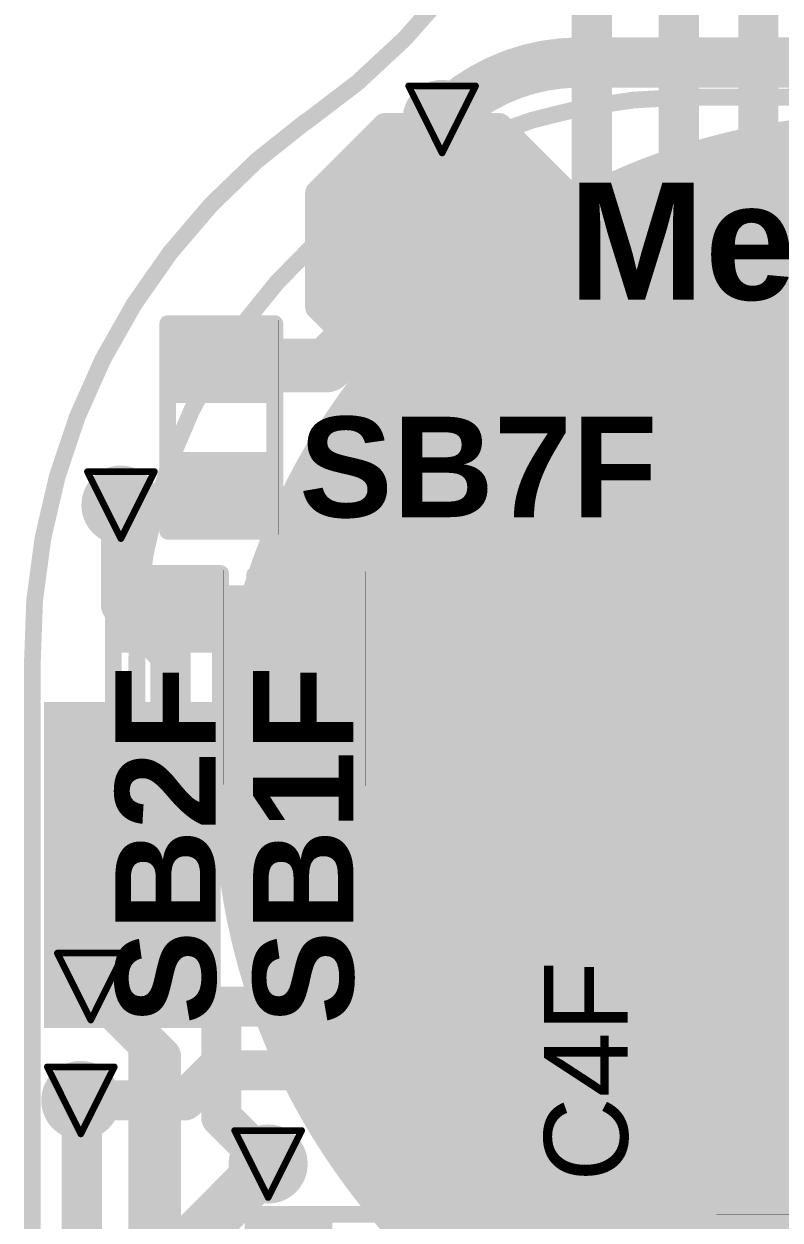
# Model space of a CAD drawing. Header units: inches. Extents: x -3.9 to 9.5, y -7 to 2.6.
# Drawn here: x 2.6662 to 2.8922, y -4.5895 to -4.2323 of the extents above; entities that cross this region are included whole.
import ezdxf

# ---------------------------------------------------------------- set-up
doc = ezdxf.new("R2010")
doc.units = ezdxf.units.IN
doc.header["$MEASUREMENT"] = 0
for name, color, linetype in [('Board Outline', 216, 'Continuous'), ('Bottom Layer', 5, 'Continuous'), ('Bottom Overlay', 54, 'Continuous'), ('Bottom Paste', 16, 'Continuous'), ('Bottom Solder', 6, 'Continuous'), ('Drill Drawing', 1, 'Continuous'), ('Top Layer', 1, 'Continuous'), ('Top Overlay', 2, 'Continuous'), ('Top Paste', 8, 'Continuous'), ('Top Solder', 216, 'Continuous'), ('Via Holes', 16, 'Continuous')]:
    doc.layers.add(name, color=color, linetype=linetype)
doc.styles.add('Arial', font='', dxfattribs={"height": 0.2})
doc.styles.add('Arial_Bold', font='', dxfattribs={"height": 0.2})
doc.styles.get('Arial').set_extended_font_data('Arial')
doc.styles.get('Arial_Bold').set_extended_font_data('Arial', bold=True)

# ---------------------------------------------------------------- blocks, each defined once
blk = doc.blocks.new('S______B______0402_57')
at = {"layer": 'Top Layer'}
for points in [[(-0.0275, -0.0125), (-0.0275, 0.0125), (-0.0095, 0.0125), (-0.0095, -0.0125)], [(0.0095, -0.0125), (0.0095, 0.0125), (0.0275, 0.0125), (0.0275, -0.0125)]]:
    blk.add_hatch(color=1, dxfattribs=at).paths.add_polyline_path(points)
at = {"layer": 'Top Paste'}
for points in [[(-0.0275, -0.0125), (-0.0275, 0.0125), (-0.0095, 0.0125), (-0.0095, -0.0125)], [(0.0095, -0.0125), (0.0095, 0.0125), (0.0275, 0.0125), (0.0275, -0.0125)]]:
    blk.add_hatch(color=8, dxfattribs=at).paths.add_polyline_path(points)
at = {"layer": 'Top Solder'}
for points in [[(-0.02967, -0.01467), (-0.02967, 0.01467), (-0.00733, 0.01467), (-0.00733, -0.01467)], [(0.00733, -0.01467), (0.00733, 0.01467), (0.02967, 0.01467), (0.02967, -0.01467)]]:
    blk.add_hatch(color=216, dxfattribs=at).paths.add_polyline_path(points)
at = {"layer": 'Top Overlay'}
for points, const_width in [([(-0.031, 0.016), (-0.031, -0.016)], 0.005), ([(-0.031, 0.016), (0.031, 0.016)], 0.005), ([(0.031, 0.016), (0.031, -0.016)], 0.005), ([(-0.031, -0.016), (0.031, -0.016)], 0.005), ([(-0.032, -0.017), (0.032, -0.017)], 0.000127)]:
    blk.add_lwpolyline(points, dxfattribs=dict(at, const_width=const_width))
for points, const_width in [([(-0.03225, 0.016, 1), (-0.02975, 0.016, 1)], 0.0025), ([(-0.03225, 0.016, 1), (-0.02975, 0.016, 1)], 0.0025), ([(0.02975, 0.016, 1), (0.03225, 0.016, 1)], 0.0025), ([(0.02975, 0.016, 1), (0.03225, 0.016, 1)], 0.0025), ([(-0.03225, -0.016, 1), (-0.02975, -0.016, 1)], 0.0025), ([(-0.03225, -0.016, 1), (-0.02975, -0.016, 1)], 0.0025), ([(0.02975, -0.016, 1), (0.03225, -0.016, 1)], 0.0025), ([(0.02975, -0.016, 1), (0.03225, -0.016, 1)], 0.0025), ([(-0.03203, -0.017, 1), (-0.03197, -0.017, 1)], 0.0000635), ([(0.03197, -0.017, 1), (0.03203, -0.017, 1)], 0.0000635)]:
    blk.add_lwpolyline(points, format="xyb", close=True, dxfattribs=dict(at, const_width=const_width))
blk = doc.blocks.new('S______B______0402_92')
at = {"layer": 'Top Layer'}
for points in [[(-0.0275, -0.0125), (-0.0275, 0.0125), (-0.0095, 0.0125), (-0.0095, -0.0125)], [(0.0095, -0.0125), (0.0095, 0.0125), (0.0275, 0.0125), (0.0275, -0.0125)]]:
    blk.add_hatch(color=1, dxfattribs=at).paths.add_polyline_path(points)
at = {"layer": 'Top Paste'}
for points in [[(-0.0275, -0.0125), (-0.0275, 0.0125), (-0.0095, 0.0125), (-0.0095, -0.0125)], [(0.0095, -0.0125), (0.0095, 0.0125), (0.0275, 0.0125), (0.0275, -0.0125)]]:
    blk.add_hatch(color=8, dxfattribs=at).paths.add_polyline_path(points)
at = {"layer": 'Top Solder'}
for points in [[(-0.02967, -0.01467), (-0.02967, 0.01467), (-0.00733, 0.01467), (-0.00733, -0.01467)], [(0.00733, -0.01467), (0.00733, 0.01467), (0.02967, 0.01467), (0.02967, -0.01467)]]:
    blk.add_hatch(color=216, dxfattribs=at).paths.add_polyline_path(points)
at = {"layer": 'Top Overlay'}
for points, const_width in [([(-0.031, 0.016), (-0.031, -0.016)], 0.005), ([(-0.031, 0.016), (0.031, 0.016)], 0.005), ([(0.031, 0.016), (0.031, -0.016)], 0.005), ([(-0.031, -0.016), (0.031, -0.016)], 0.005), ([(-0.032, -0.017), (0.032, -0.017)], 0.000127)]:
    blk.add_lwpolyline(points, dxfattribs=dict(at, const_width=const_width))
for points, const_width in [([(-0.03225, 0.016, 1), (-0.02975, 0.016, 1)], 0.0025), ([(-0.03225, 0.016, 1), (-0.02975, 0.016, 1)], 0.0025), ([(0.02975, 0.016, 1), (0.03225, 0.016, 1)], 0.0025), ([(0.02975, 0.016, 1), (0.03225, 0.016, 1)], 0.0025), ([(-0.03225, -0.016, 1), (-0.02975, -0.016, 1)], 0.0025), ([(-0.03225, -0.016, 1), (-0.02975, -0.016, 1)], 0.0025), ([(0.02975, -0.016, 1), (0.03225, -0.016, 1)], 0.0025), ([(0.02975, -0.016, 1), (0.03225, -0.016, 1)], 0.0025), ([(-0.03203, -0.017, 1), (-0.03197, -0.017, 1)], 0.0000635), ([(0.03197, -0.017, 1), (0.03203, -0.017, 1)], 0.0000635)]:
    blk.add_lwpolyline(points, format="xyb", close=True, dxfattribs=dict(at, const_width=const_width))
blk = doc.blocks.new('S______B______0402_99')
at = {"layer": 'Top Layer'}
for points in [[(-0.0275, -0.0125), (-0.0275, 0.0125), (-0.0095, 0.0125), (-0.0095, -0.0125)], [(0.0095, -0.0125), (0.0095, 0.0125), (0.0275, 0.0125), (0.0275, -0.0125)]]:
    blk.add_hatch(color=1, dxfattribs=at).paths.add_polyline_path(points)
at = {"layer": 'Top Paste'}
for points in [[(-0.0275, -0.0125), (-0.0275, 0.0125), (-0.0095, 0.0125), (-0.0095, -0.0125)], [(0.0095, -0.0125), (0.0095, 0.0125), (0.0275, 0.0125), (0.0275, -0.0125)]]:
    blk.add_hatch(color=8, dxfattribs=at).paths.add_polyline_path(points)
at = {"layer": 'Top Solder'}
for points in [[(-0.02967, -0.01467), (-0.02967, 0.01467), (-0.00733, 0.01467), (-0.00733, -0.01467)], [(0.00733, -0.01467), (0.00733, 0.01467), (0.02967, 0.01467), (0.02967, -0.01467)]]:
    blk.add_hatch(color=216, dxfattribs=at).paths.add_polyline_path(points)
at = {"layer": 'Top Overlay'}
for points, const_width in [([(-0.031, 0.016), (-0.031, -0.016)], 0.005), ([(-0.031, 0.016), (0.031, 0.016)], 0.005), ([(0.031, 0.016), (0.031, -0.016)], 0.005), ([(-0.031, -0.016), (0.031, -0.016)], 0.005), ([(-0.032, -0.017), (0.032, -0.017)], 0.000127)]:
    blk.add_lwpolyline(points, dxfattribs=dict(at, const_width=const_width))
for points, const_width in [([(-0.03225, 0.016, 1), (-0.02975, 0.016, 1)], 0.0025), ([(-0.03225, 0.016, 1), (-0.02975, 0.016, 1)], 0.0025), ([(0.02975, 0.016, 1), (0.03225, 0.016, 1)], 0.0025), ([(0.02975, 0.016, 1), (0.03225, 0.016, 1)], 0.0025), ([(-0.03225, -0.016, 1), (-0.02975, -0.016, 1)], 0.0025), ([(-0.03225, -0.016, 1), (-0.02975, -0.016, 1)], 0.0025), ([(0.02975, -0.016, 1), (0.03225, -0.016, 1)], 0.0025), ([(0.02975, -0.016, 1), (0.03225, -0.016, 1)], 0.0025), ([(-0.03203, -0.017, 1), (-0.03197, -0.017, 1)], 0.0000635), ([(0.03197, -0.017, 1), (0.03203, -0.017, 1)], 0.0000635)]:
    blk.add_lwpolyline(points, format="xyb", close=True, dxfattribs=dict(at, const_width=const_width))
blk = doc.blocks.new('R___0402_113')
at = {"layer": 'Top Layer'}
for points in [[(-0.0275, -0.0125), (-0.0275, 0.0125), (-0.0095, 0.0125), (-0.0095, -0.0125)], [(0.0095, -0.0125), (0.0095, 0.0125), (0.0275, 0.0125), (0.0275, -0.0125)]]:
    blk.add_hatch(color=1, dxfattribs=at).paths.add_polyline_path(points)
at = {"layer": 'Top Paste'}
for points in [[(-0.0275, -0.0125), (-0.0275, 0.0125), (-0.0095, 0.0125), (-0.0095, -0.0125)], [(0.0095, -0.0125), (0.0095, 0.0125), (0.0275, 0.0125), (0.0275, -0.0125)]]:
    blk.add_hatch(color=8, dxfattribs=at).paths.add_polyline_path(points)
at = {"layer": 'Top Solder'}
for points in [[(-0.02967, -0.01467), (-0.02967, 0.01467), (-0.00733, 0.01467), (-0.00733, -0.01467)], [(0.00733, -0.01467), (0.00733, 0.01467), (0.02967, 0.01467), (0.02967, -0.01467)]]:
    blk.add_hatch(color=216, dxfattribs=at).paths.add_polyline_path(points)
at = {"layer": 'Top Overlay'}
for points, const_width in [([(-0.031, -0.016), (-0.031, 0.016)], 0.005), ([(-0.031, 0.016), (0.031, 0.016)], 0.005), ([(0.031, -0.016), (0.031, 0.016)], 0.005), ([(-0.031, -0.016), (0.031, -0.016)], 0.005), ([(-0.032, -0.017), (0.032, -0.017)], 0.000127)]:
    blk.add_lwpolyline(points, dxfattribs=dict(at, const_width=const_width))
for points, const_width in [([(-0.03225, 0.016, 1), (-0.02975, 0.016, 1)], 0.0025), ([(-0.03225, 0.016, 1), (-0.02975, 0.016, 1)], 0.0025), ([(0.02975, 0.016, 1), (0.03225, 0.016, 1)], 0.0025), ([(0.02975, 0.016, 1), (0.03225, 0.016, 1)], 0.0025), ([(-0.03225, -0.016, 1), (-0.02975, -0.016, 1)], 0.0025), ([(-0.03225, -0.016, 1), (-0.02975, -0.016, 1)], 0.0025), ([(0.02975, -0.016, 1), (0.03225, -0.016, 1)], 0.0025), ([(0.02975, -0.016, 1), (0.03225, -0.016, 1)], 0.0025), ([(-0.03203, -0.017, 1), (-0.03197, -0.017, 1)], 0.0000635), ([(0.03197, -0.017, 1), (0.03203, -0.017, 1)], 0.0000635)]:
    blk.add_lwpolyline(points, format="xyb", close=True, dxfattribs=dict(at, const_width=const_width))
blk = doc.blocks.new('R__0402_134')
at = {"layer": 'Top Layer'}
for points in [[(-0.0275, -0.0125), (-0.0275, 0.0125), (-0.0095, 0.0125), (-0.0095, -0.0125)], [(0.0095, -0.0125), (0.0095, 0.0125), (0.0275, 0.0125), (0.0275, -0.0125)]]:
    blk.add_hatch(color=1, dxfattribs=at).paths.add_polyline_path(points)
at = {"layer": 'Top Paste'}
for points in [[(-0.0275, -0.0125), (-0.0275, 0.0125), (-0.0095, 0.0125), (-0.0095, -0.0125)], [(0.0095, -0.0125), (0.0095, 0.0125), (0.0275, 0.0125), (0.0275, -0.0125)]]:
    blk.add_hatch(color=8, dxfattribs=at).paths.add_polyline_path(points)
at = {"layer": 'Top Solder'}
for points in [[(-0.0315, -0.0165), (-0.0315, 0.0165), (-0.0055, 0.0165), (-0.0055, -0.0165)], [(0.0055, -0.0165), (0.0055, 0.0165), (0.0315, 0.0165), (0.0315, -0.0165)]]:
    blk.add_hatch(color=216, dxfattribs=at).paths.add_polyline_path(points)
at = {"layer": 'Top Overlay'}
for points, const_width in [([(-0.031, 0.016), (-0.031, -0.016)], 0.005), ([(0.031, 0.016), (-0.031, 0.016)], 0.005), ([(0.031, 0.016), (0.031, -0.016)], 0.005), ([(0.031, -0.016), (-0.031, -0.016)], 0.005), ([(0.032, -0.017), (-0.032, -0.017)], 0.000127)]:
    blk.add_lwpolyline(points, dxfattribs=dict(at, const_width=const_width))
for points, const_width in [([(-0.03225, 0.016, 1), (-0.02975, 0.016, 1)], 0.0025), ([(-0.03225, 0.016, 1), (-0.02975, 0.016, 1)], 0.0025), ([(0.02975, 0.016, 1), (0.03225, 0.016, 1)], 0.0025), ([(0.02975, 0.016, 1), (0.03225, 0.016, 1)], 0.0025), ([(-0.03225, -0.016, 1), (-0.02975, -0.016, 1)], 0.0025), ([(-0.03225, -0.016, 1), (-0.02975, -0.016, 1)], 0.0025), ([(0.02975, -0.016, 1), (0.03225, -0.016, 1)], 0.0025), ([(0.02975, -0.016, 1), (0.03225, -0.016, 1)], 0.0025), ([(-0.03203, -0.017, 1), (-0.03197, -0.017, 1)], 0.0000635), ([(0.03197, -0.017, 1), (0.03203, -0.017, 1)], 0.0000635)]:
    blk.add_lwpolyline(points, format="xyb", close=True, dxfattribs=dict(at, const_width=const_width))
blk = doc.blocks.new('T__________183')
at = {"layer": 'Top Layer'}
blk.add_hatch(color=1, dxfattribs=at).paths.add_polyline_path([(0.015, 0.03), (-0.015, 0.03), (-0.03, 0.015), (-0.03, -0.015), (-0.015, -0.03), (0.015, -0.03), (0.03, -0.015), (0.03, 0.015)])
at = {"layer": 'Top Paste'}
blk.add_hatch(color=8, dxfattribs=at).paths.add_polyline_path([(0.015, 0.03), (-0.015, 0.03), (-0.03, 0.015), (-0.03, -0.015), (-0.015, -0.03), (0.015, -0.03), (0.03, -0.015), (0.03, 0.015)])
at = {"layer": 'Top Solder'}
blk.add_hatch(color=216, dxfattribs=at).paths.add_polyline_path([(0.017, 0.034), (-0.017, 0.034), (-0.034, 0.017), (-0.034, -0.017), (-0.017, -0.034), (0.017, -0.034), (0.034, -0.017), (0.034, 0.017)])
at = {"layer": 'Top Overlay', "const_width": 0.00787}
for points in [[(-0.017, 0.037), (-0.037, 0.017)], [(0.017, 0.037), (-0.017, 0.037)], [(0.017, 0.037), (-0.017, 0.037)], [(0.037, 0.017), (0.017, 0.037)], [(-0.037, 0.017), (-0.037, -0.017)], [(0.037, 0.017), (0.037, -0.017)], [(-0.017, -0.037), (-0.037, -0.017)], [(0.037, -0.017), (0.017, -0.037)], [(0.017, -0.037), (-0.017, -0.037)], [(0.017, -0.037), (-0.017, -0.037)]]:
    blk.add_lwpolyline(points, dxfattribs=at)
at = {"layer": 'Top Overlay', "const_width": 0.00394}
for points in [[(-0.01897, 0.037, 1), (-0.01503, 0.037, 1)], [(-0.01897, 0.037, 1), (-0.01503, 0.037, 1)], [(-0.01897, 0.037, 1), (-0.01503, 0.037, 1)], [(0.01503, 0.037, 1), (0.01897, 0.037, 1)], [(0.01503, 0.037, 1), (0.01897, 0.037, 1)], [(0.01503, 0.037, 1), (0.01897, 0.037, 1)], [(-0.03897, 0.017, 1), (-0.03503, 0.017, 1)], [(-0.03897, 0.017, 1), (-0.03503, 0.017, 1)], [(0.03503, 0.017, 1), (0.03897, 0.017, 1)], [(0.03503, 0.017, 1), (0.03897, 0.017, 1)], [(-0.03897, -0.017, 1), (-0.03503, -0.017, 1)], [(-0.03897, -0.017, 1), (-0.03503, -0.017, 1)], [(0.03503, -0.017, 1), (0.03897, -0.017, 1)], [(0.03503, -0.017, 1), (0.03897, -0.017, 1)], [(-0.01897, -0.037, 1), (-0.01503, -0.037, 1)], [(-0.01897, -0.037, 1), (-0.01503, -0.037, 1)], [(-0.01897, -0.037, 1), (-0.01503, -0.037, 1)], [(0.01503, -0.037, 1), (0.01897, -0.037, 1)], [(0.01503, -0.037, 1), (0.01897, -0.037, 1)], [(0.01503, -0.037, 1), (0.01897, -0.037, 1)]]:
    blk.add_lwpolyline(points, format="xyb", close=True, dxfattribs=at)
blk = doc.blocks.new('_EMG________B_197')
at = {"layer": 'Bottom Layer'}
h = blk.add_hatch(color=5, dxfattribs=at)
edge = h.paths.add_edge_path()
edge.add_arc((0, 0.3932), 0.19685, 0, 360)
at = {"layer": 'Bottom Paste'}
h = blk.add_hatch(color=16, dxfattribs=at)
edge = h.paths.add_edge_path()
edge.add_arc((0, 0.3932), 0.19685, 0, 360)
at = {"layer": 'Bottom Solder'}
h = blk.add_hatch(color=6, dxfattribs=at)
edge = h.paths.add_edge_path()
edge.add_arc((0, 0.3932), 0.20085, 0, 360)
at = {"layer": 'Bottom Overlay', "const_width": 0.005}
blk.add_lwpolyline([(-0.22375, 0.43172, -0.414214), (-0.06026, 0.59892)], format="xyb", dxfattribs=at)
for points in [[(-0.06026, 0.59892), (0.06026, 0.59892)], [(-0.22375, -0.43172), (-0.22375, 0.43172)]]:
    blk.add_lwpolyline(points, dxfattribs=at)
at = {"layer": 'Bottom Overlay', "const_width": 0.0025}
for points in [[(-0.06151, 0.59892, 1), (-0.05901, 0.59892, 1)], [(-0.06151, 0.59892, 1), (-0.05901, 0.59892, 1)], [(-0.225, 0.43172, 1), (-0.2225, 0.43172, 1)], [(-0.225, 0.43172, 1), (-0.2225, 0.43172, 1)]]:
    blk.add_lwpolyline(points, format="xyb", close=True, dxfattribs=at)
blk = doc.blocks.new('C___0402_239')
at = {"layer": 'Top Layer'}
for points in [[(-0.0275, -0.0125), (-0.0275, 0.0125), (-0.0095, 0.0125), (-0.0095, -0.0125)], [(0.0095, -0.0125), (0.0095, 0.0125), (0.0275, 0.0125), (0.0275, -0.0125)]]:
    blk.add_hatch(color=1, dxfattribs=at).paths.add_polyline_path(points)
at = {"layer": 'Top Paste'}
for points in [[(-0.0275, -0.0125), (-0.0275, 0.0125), (-0.0095, 0.0125), (-0.0095, -0.0125)], [(0.0095, -0.0125), (0.0095, 0.0125), (0.0275, 0.0125), (0.0275, -0.0125)]]:
    blk.add_hatch(color=8, dxfattribs=at).paths.add_polyline_path(points)
at = {"layer": 'Top Solder'}
for points in [[(-0.02986, -0.01486), (-0.02986, 0.01486), (-0.00714, 0.01486), (-0.00714, -0.01486)], [(0.00714, -0.01486), (0.00714, 0.01486), (0.02986, 0.01486), (0.02986, -0.01486)]]:
    blk.add_hatch(color=216, dxfattribs=at).paths.add_polyline_path(points)
at = {"layer": 'Top Overlay', "const_width": 0.005}
for points in [[(-0.011, 0.016), (-0.031, 0.016)], [(-0.031, 0.016), (-0.031, -0.016)], [(0.031, 0.016), (0.011, 0.016)], [(0.031, 0.016), (0.031, -0.016)], [(-0.011, -0.016), (-0.031, -0.016)], [(0.031, -0.016), (0.011, -0.016)]]:
    blk.add_lwpolyline(points, dxfattribs=at)
at = {"layer": 'Top Overlay', "const_width": 0.0025}
for points in [[(-0.03225, 0.016, 1), (-0.02975, 0.016, 1)], [(-0.03225, 0.016, 1), (-0.02975, 0.016, 1)], [(-0.01225, 0.016, 1), (-0.00975, 0.016, 1)], [(0.00975, 0.016, 1), (0.01225, 0.016, 1)], [(0.02975, 0.016, 1), (0.03225, 0.016, 1)], [(0.02975, 0.016, 1), (0.03225, 0.016, 1)], [(-0.03225, -0.016, 1), (-0.02975, -0.016, 1)], [(-0.03225, -0.016, 1), (-0.02975, -0.016, 1)], [(-0.01225, -0.016, 1), (-0.00975, -0.016, 1)], [(0.00975, -0.016, 1), (0.01225, -0.016, 1)], [(0.02975, -0.016, 1), (0.03225, -0.016, 1)], [(0.02975, -0.016, 1), (0.03225, -0.016, 1)]]:
    blk.add_lwpolyline(points, format="xyb", close=True, dxfattribs=at)

msp = doc.modelspace()

# ---------------------------------------------------------------- hatches: boundary and pattern name
at = {"layer": 'Bottom Layer'}
h = msp.add_hatch(color=5, dxfattribs=at)
edge = h.paths.add_edge_path()
edge.add_arc((2.79123, -4.26079), 0.01181, 0, 360)
h = msp.add_hatch(color=5, dxfattribs=at)
edge = h.paths.add_edge_path()
edge.add_arc((2.69523, -4.37598), 0.01181, 0, 360)
h = msp.add_hatch(color=5, dxfattribs=at)
edge = h.paths.add_edge_path()
edge.add_arc((2.68623, -4.51979), 0.01181, 0, 360)
h = msp.add_hatch(color=5, dxfattribs=at)
edge = h.paths.add_edge_path()
edge.add_arc((2.68323, -4.55379), 0.01181, 0, 360)
h = msp.add_hatch(color=5, dxfattribs=at)
edge = h.paths.add_edge_path()
edge.add_arc((2.73923, -4.57279), 0.01181, 0, 360)
at = {"layer": 'Top Layer'}
h = msp.add_hatch(color=1, dxfattribs=at)
edge = h.paths.add_edge_path()
edge.add_arc((2.79123, -4.26079), 0.01181, 0, 360)
h = msp.add_hatch(color=1, dxfattribs=at)
edge = h.paths.add_edge_path()
edge.add_arc((2.69523, -4.37598), 0.01181, 0, 360)
for points in [[(2.692, -4.41942), (2.77023, -4.41942), (2.77023, -4.39992), (2.692, -4.39992)], [(2.67223, -4.53216), (2.725, -4.53216), (2.725, -4.43479), (2.67223, -4.43479)], [(2.73821, -4.47579), (2.79823, -4.47579), (2.79823, -4.43679), (2.73821, -4.43679)]]:
    msp.add_hatch(color=1, dxfattribs=at).paths.add_polyline_path(points)
h = msp.add_hatch(color=1, dxfattribs=at)
edge = h.paths.add_edge_path()
edge.add_arc((2.68623, -4.51979), 0.01181, 0, 360)
h = msp.add_hatch(color=1, dxfattribs=at)
edge = h.paths.add_edge_path()
edge.add_arc((2.68323, -4.55379), 0.01181, 0, 360)
h = msp.add_hatch(color=1, dxfattribs=at)
edge = h.paths.add_edge_path()
edge.add_arc((2.73923, -4.57279), 0.01181, 0, 360)
at = {"layer": 'Via Holes'}
h = msp.add_hatch(color=7, dxfattribs=at)
edge = h.paths.add_edge_path()
edge.add_arc((2.79123, -4.26079), 0.00591, 0, 360)
h = msp.add_hatch(color=7, dxfattribs=at)
edge = h.paths.add_edge_path()
edge.add_arc((2.69523, -4.37598), 0.00591, 0, 360)
h = msp.add_hatch(color=7, dxfattribs=at)
edge = h.paths.add_edge_path()
edge.add_arc((2.68623, -4.51979), 0.00591, 0, 360)
h = msp.add_hatch(color=7, dxfattribs=at)
edge = h.paths.add_edge_path()
edge.add_arc((2.68323, -4.55379), 0.00591, 0, 360)
h = msp.add_hatch(color=7, dxfattribs=at)
edge = h.paths.add_edge_path()
edge.add_arc((2.73923, -4.57279), 0.00591, 0, 360)

# ---------------------------------------------------------------- linework, layer by layer
at = {"layer": 'Board Outline', "const_width": 0.005}
for points in [[(2.83598, -4.09702, -0.250069), (2.75061, -4.26147)], [(2.66875, -4.42333, -0.244175), (2.75055, -4.26139)]]:
    msp.add_lwpolyline(points, format="xyb", dxfattribs=at)
at = {"layer": 'Board Outline', "const_width": 0.0025}
for points in [[(2.7493, -4.26139, 1), (2.7518, -4.26139, 1)], [(2.74936, -4.26147, 1), (2.75186, -4.26147, 1)], [(2.6675, -4.42333, 1), (2.67, -4.42333, 1)], [(2.6675, -4.42333, 1), (2.67, -4.42333, 1)]]:
    msp.add_lwpolyline(points, format="xyb", close=True, dxfattribs=at)
at = {"layer": 'Board Outline', "const_width": 0.005}
msp.add_lwpolyline([(2.66874, -5.28379), (2.66875, -4.42333)], dxfattribs=at)
at = {"layer": 'Bottom Layer', "const_width": 0.015}
msp.add_lwpolyline([(2.79123, -4.26079, -0.198913), (2.83227, -4.24379)], format="xyb", dxfattribs=at)
at = {"layer": 'Bottom Layer'}
for points, const_width in [([(2.83227, -4.24379), (2.98581, -4.24379)], 0.015), ([(2.69523, -4.40579), (2.69523, -4.37598)], 0.012), ([(2.69523, -4.40579), (2.71004, -4.4206)], 0.012), ([(2.71004, -4.5136), (2.71004, -4.4206)], 0.012), ([(2.71004, -4.5136), (2.72523, -4.52879)], 0.012), ([(2.68623, -4.51979), (2.70723, -4.54079)], 0.012), ([(2.72523, -4.55879), (2.72523, -4.52879)], 0.012), ([(2.70723, -4.64239), (2.70723, -4.54079)], 0.012), ([(2.68323, -4.55379), (2.68355, -4.55411)], 0.012), ([(2.68355, -4.66086), (2.68355, -4.55411)], 0.012), ([(2.72523, -4.55879), (2.73923, -4.57279)], 0.012)]:
    msp.add_lwpolyline(points, dxfattribs=dict(at, const_width=const_width))
for points, const_width in [([(2.82852, -4.24379, 1), (2.83602, -4.24379, 1)], 0.0075), ([(2.82852, -4.24379, 1), (2.83602, -4.24379, 1)], 0.0075), ([(2.78748, -4.26079, 1), (2.79498, -4.26079, 1)], 0.0075), ([(2.69223, -4.37598, 1), (2.69823, -4.37598, 1)], 0.006), ([(2.69223, -4.40579, 1), (2.69823, -4.40579, 1)], 0.006), ([(2.69223, -4.40579, 1), (2.69823, -4.40579, 1)], 0.006), ([(2.70704, -4.4206, 1), (2.71304, -4.4206, 1)], 0.006), ([(2.70704, -4.4206, 1), (2.71304, -4.4206, 1)], 0.006), ([(2.70704, -4.5136, 1), (2.71304, -4.5136, 1)], 0.006), ([(2.70704, -4.5136, 1), (2.71304, -4.5136, 1)], 0.006), ([(2.68323, -4.51979, 1), (2.68923, -4.51979, 1)], 0.006), ([(2.72223, -4.52879, 1), (2.72823, -4.52879, 1)], 0.006), ([(2.72223, -4.52879, 1), (2.72823, -4.52879, 1)], 0.006), ([(2.70423, -4.54079, 1), (2.71023, -4.54079, 1)], 0.006), ([(2.70423, -4.54079, 1), (2.71023, -4.54079, 1)], 0.006), ([(2.68023, -4.55379, 1), (2.68623, -4.55379, 1)], 0.006), ([(2.68055, -4.55411, 1), (2.68655, -4.55411, 1)], 0.006), ([(2.68055, -4.55411, 1), (2.68655, -4.55411, 1)], 0.006), ([(2.72223, -4.55879, 1), (2.72823, -4.55879, 1)], 0.006), ([(2.72223, -4.55879, 1), (2.72823, -4.55879, 1)], 0.006), ([(2.73623, -4.57279, 1), (2.74223, -4.57279, 1)], 0.006)]:
    msp.add_lwpolyline(points, format="xyb", close=True, dxfattribs=dict(at, const_width=const_width))
at = {"layer": 'Drill Drawing', "const_width": 0.002}
for points in [[(2.78123, -4.25079), (2.80123, -4.25079)], [(2.78123, -4.25079), (2.79123, -4.27079)], [(2.79123, -4.27079), (2.80123, -4.25079)], [(2.68523, -4.36598), (2.70523, -4.36598)], [(2.68523, -4.36598), (2.69523, -4.38598)], [(2.69523, -4.38598), (2.70523, -4.36598)], [(2.67623, -4.50979), (2.69623, -4.50979)], [(2.67623, -4.50979), (2.68623, -4.52979)], [(2.68623, -4.52979), (2.69623, -4.50979)], [(2.67323, -4.54379), (2.69323, -4.54379)], [(2.67323, -4.54379), (2.68323, -4.56379)], [(2.68323, -4.56379), (2.69323, -4.54379)], [(2.72923, -4.56279), (2.74923, -4.56279)], [(2.72923, -4.56279), (2.73923, -4.58279)], [(2.73923, -4.58279), (2.74923, -4.56279)]]:
    msp.add_lwpolyline(points, dxfattribs=at)
at = {"layer": 'Drill Drawing', "const_width": 0.001}
for points in [[(2.78073, -4.25079, 1), (2.78173, -4.25079, 1)], [(2.78073, -4.25079, 1), (2.78173, -4.25079, 1)], [(2.80073, -4.25079, 1), (2.80173, -4.25079, 1)], [(2.80073, -4.25079, 1), (2.80173, -4.25079, 1)], [(2.79073, -4.27079, 1), (2.79173, -4.27079, 1)], [(2.79073, -4.27079, 1), (2.79173, -4.27079, 1)], [(2.68473, -4.36598, 1), (2.68573, -4.36598, 1)], [(2.68473, -4.36598, 1), (2.68573, -4.36598, 1)], [(2.70473, -4.36598, 1), (2.70573, -4.36598, 1)], [(2.70473, -4.36598, 1), (2.70573, -4.36598, 1)], [(2.69473, -4.38598, 1), (2.69573, -4.38598, 1)], [(2.69473, -4.38598, 1), (2.69573, -4.38598, 1)], [(2.67573, -4.50979, 1), (2.67673, -4.50979, 1)], [(2.67573, -4.50979, 1), (2.67673, -4.50979, 1)], [(2.69573, -4.50979, 1), (2.69673, -4.50979, 1)], [(2.69573, -4.50979, 1), (2.69673, -4.50979, 1)], [(2.68573, -4.52979, 1), (2.68673, -4.52979, 1)], [(2.68573, -4.52979, 1), (2.68673, -4.52979, 1)], [(2.67273, -4.54379, 1), (2.67373, -4.54379, 1)], [(2.67273, -4.54379, 1), (2.67373, -4.54379, 1)], [(2.69273, -4.54379, 1), (2.69373, -4.54379, 1)], [(2.69273, -4.54379, 1), (2.69373, -4.54379, 1)], [(2.72873, -4.56279, 1), (2.72973, -4.56279, 1)], [(2.72873, -4.56279, 1), (2.72973, -4.56279, 1)], [(2.74873, -4.56279, 1), (2.74973, -4.56279, 1)], [(2.74873, -4.56279, 1), (2.74973, -4.56279, 1)], [(2.68273, -4.56379, 1), (2.68373, -4.56379, 1)], [(2.68273, -4.56379, 1), (2.68373, -4.56379, 1)], [(2.73873, -4.58279, 1), (2.73973, -4.58279, 1)], [(2.73873, -4.58279, 1), (2.73973, -4.58279, 1)]]:
    msp.add_lwpolyline(points, format="xyb", close=True, dxfattribs=at)
at = {"layer": 'Top Layer'}
for points, const_width in [([(2.88577, -4.48377), (2.88577, -4.03301)], 0.012), ([(2.86196, -4.40871), (2.86196, -4.11467)], 0.012), ([(2.83599, -4.37012), (2.83599, -4.21709)], 0.012), ([(2.79123, -4.29979), (2.79123, -4.26079)], 0.02), ([(2.75673, -4.33429), (2.79123, -4.29979)], 0.016), ([(2.72523, -4.33429), (2.75673, -4.33429)], 0.016), ([(2.69523, -4.37598), (2.71391, -4.37598)], 0.012), ([(2.75123, -4.40929), (2.79682, -4.40929)], 0.012), ([(2.75123, -4.44629), (2.75986, -4.45492)], 0.012), ([(2.703, -4.46342), (2.709, -4.45742)], 0.02), ([(2.75986, -4.45492), (2.81575, -4.45492)], 0.012), ([(2.69862, -4.4894), (2.69862, -4.48029)], 0.01), ([(2.69862, -4.4894), (2.72, -4.51079)], 0.01), ([(2.68923, -4.52579), (2.84375, -4.52579)], 0.012), ([(2.71426, -4.55379), (2.72326, -4.54479)], 0.012), ([(2.72326, -4.54479), (2.84906, -4.54479)], 0.012), ([(2.68323, -4.55379), (2.71426, -4.55379)], 0.012), ([(2.68923, -4.62279), (2.73923, -4.57279)], 0.015), ([(2.81575, -4.58265), (2.82161, -4.57679)], 0.01), ([(2.82161, -4.57679), (2.93025, -4.57679)], 0.01), ([(2.81575, -4.60379), (2.81575, -4.58265)], 0.01)]:
    msp.add_lwpolyline(points, dxfattribs=dict(at, const_width=const_width))
for points, const_width in [([(2.78623, -4.26079, 1), (2.79623, -4.26079, 1)], 0.01), ([(2.78623, -4.29979, 1), (2.79623, -4.29979, 1)], 0.01), ([(2.78723, -4.29979, 1), (2.79523, -4.29979, 1)], 0.008), ([(2.72123, -4.33429, 1), (2.72923, -4.33429, 1)], 0.008), ([(2.75273, -4.33429, 1), (2.76073, -4.33429, 1)], 0.008), ([(2.75273, -4.33429, 1), (2.76073, -4.33429, 1)], 0.008), ([(2.72221, -4.37131, 1), (2.72821, -4.37131, 1)], 0.006), ([(2.72221, -4.37131, 1), (2.72821, -4.37131, 1)], 0.006), ([(2.72223, -4.37129, 1), (2.72823, -4.37129, 1)], 0.006), ([(2.83299, -4.37012, 1), (2.83899, -4.37012, 1)], 0.006), ([(2.83299, -4.37012, 1), (2.83899, -4.37012, 1)], 0.006), ([(2.69223, -4.37598, 1), (2.69823, -4.37598, 1)], 0.006), ([(2.71091, -4.37598, 1), (2.71691, -4.37598, 1)], 0.006), ([(2.71091, -4.37598, 1), (2.71691, -4.37598, 1)], 0.006), ([(2.74823, -4.40929, 1), (2.75423, -4.40929, 1)], 0.006), ([(2.79382, -4.40929, 1), (2.79982, -4.40929, 1)], 0.006), ([(2.79382, -4.40929, 1), (2.79982, -4.40929, 1)], 0.006), ([(2.85896, -4.40871, 1), (2.86496, -4.40871, 1)], 0.006), ([(2.85896, -4.40871, 1), (2.86496, -4.40871, 1)], 0.006), ([(2.85752, -4.42015, 1), (2.86352, -4.42015, 1)], 0.006), ([(2.85752, -4.42015, 1), (2.86352, -4.42015, 1)], 0.006), ([(2.74823, -4.44629, 1), (2.75423, -4.44629, 1)], 0.006), ([(2.704, -4.45742, 1), (2.714, -4.45742, 1)], 0.01), ([(2.82419, -4.45348, 1), (2.83019, -4.45348, 1)], 0.006), ([(2.82419, -4.45348, 1), (2.83019, -4.45348, 1)], 0.006), ([(2.75686, -4.45492, 1), (2.76286, -4.45492, 1)], 0.006), ([(2.75686, -4.45492, 1), (2.76286, -4.45492, 1)], 0.006), ([(2.81275, -4.45492, 1), (2.81875, -4.45492, 1)], 0.006), ([(2.81275, -4.45492, 1), (2.81875, -4.45492, 1)], 0.006), ([(2.698, -4.46342, 1), (2.708, -4.46342, 1)], 0.01), ([(2.69612, -4.48029, 1), (2.70112, -4.48029, 1)], 0.005), ([(2.88277, -4.48377, 1), (2.88877, -4.48377, 1)], 0.006), ([(2.88277, -4.48377, 1), (2.88877, -4.48377, 1)], 0.006), ([(2.69612, -4.4894, 1), (2.70112, -4.4894, 1)], 0.005), ([(2.69612, -4.4894, 1), (2.70112, -4.4894, 1)], 0.005), ([(2.7175, -4.51079, 1), (2.7225, -4.51079, 1)], 0.005), ([(2.68623, -4.52579, 1), (2.69223, -4.52579, 1)], 0.006), ([(2.84075, -4.52579, 1), (2.84675, -4.52579, 1)], 0.006), ([(2.84075, -4.52579, 1), (2.84675, -4.52579, 1)], 0.006), ([(2.72026, -4.54479, 1), (2.72626, -4.54479, 1)], 0.006), ([(2.72026, -4.54479, 1), (2.72626, -4.54479, 1)], 0.006), ([(2.84606, -4.54479, 1), (2.85206, -4.54479, 1)], 0.006), ([(2.84606, -4.54479, 1), (2.85206, -4.54479, 1)], 0.006), ([(2.68023, -4.55379, 1), (2.68623, -4.55379, 1)], 0.006), ([(2.71126, -4.55379, 1), (2.71726, -4.55379, 1)], 0.006), ([(2.71126, -4.55379, 1), (2.71726, -4.55379, 1)], 0.006), ([(2.73548, -4.57279, 1), (2.74298, -4.57279, 1)], 0.0075), ([(2.81911, -4.57679, 1), (2.82411, -4.57679, 1)], 0.005), ([(2.81911, -4.57679, 1), (2.82411, -4.57679, 1)], 0.005), ([(2.81325, -4.58265, 1), (2.81825, -4.58265, 1)], 0.005), ([(2.81325, -4.58265, 1), (2.81825, -4.58265, 1)], 0.005)]:
    msp.add_lwpolyline(points, format="xyb", close=True, dxfattribs=dict(at, const_width=const_width))
at = {"layer": 'Top Layer', "const_width": 0.012}
for points in [[(2.72521, -4.37131, -0.198505), (2.71391, -4.37598)], [(2.72523, -4.37129, -0.000392), (2.72521, -4.37131)], [(2.83599, -4.37012, -0.414214), (2.79682, -4.40929)], [(2.86196, -4.40871, -0.062612), (2.86052, -4.42015)], [(2.86052, -4.42015, -0.274217), (2.82719, -4.45348)], [(2.82719, -4.45348, -0.062612), (2.81575, -4.45492)], [(2.91153, -4.48232, -0.414214), (2.84906, -4.54479)], [(2.88577, -4.48377, -0.414214), (2.84375, -4.52579)]]:
    msp.add_lwpolyline(points, format="xyb", dxfattribs=at)

# ---------------------------------------------------------------- block references
for name, p in [('_EMG________B_197', (2.92374, -4.85306)), ('R___0402_113', (2.76573, -4.60379))]:
    msp.add_blockref(name, p)
for name, p, rotation in [('T__________183', (2.79123, -4.29979), 180), ('S______B______0402_57', (2.72523, -4.35279), 90), ('S______B______0402_92', (2.709, -4.42742), 90), ('S______B______0402_99', (2.75123, -4.42779), 90), ('C___0402_239', (2.83425, -4.60379), 180), ('R__0402_134', (2.90525, -4.60479), 180)]:
    msp.add_blockref(name, p, dxfattribs=dict(rotation=rotation))

# ---------------------------------------------------------------- texts
at = {"layer": 'Top Overlay'}
for s, height, rotation, style, p in [('Measure', 0.035, 360, 'Arial_Bold', (2.829, -4.31464)), ('SB2F', 0.03, 90, 'Arial_Bold', (2.72355, -4.53111)), ('SB1F', 0.03, 90, 'Arial_Bold', (2.76473, -4.53111)), ('C4F', 0.025, 90, 'Arial', (2.84672, -4.57811))]:
    msp.add_text(s, height=height, rotation=rotation, dxfattribs=dict(at, style=style)).set_placement(p)
at = {"layer": 'Top Overlay', "style": 'Arial_Bold'}
msp.add_text('SB7F', height=0.03, dxfattribs=at).set_placement((2.74849, -4.37959))

doc.saveas('drawing.dxf')
